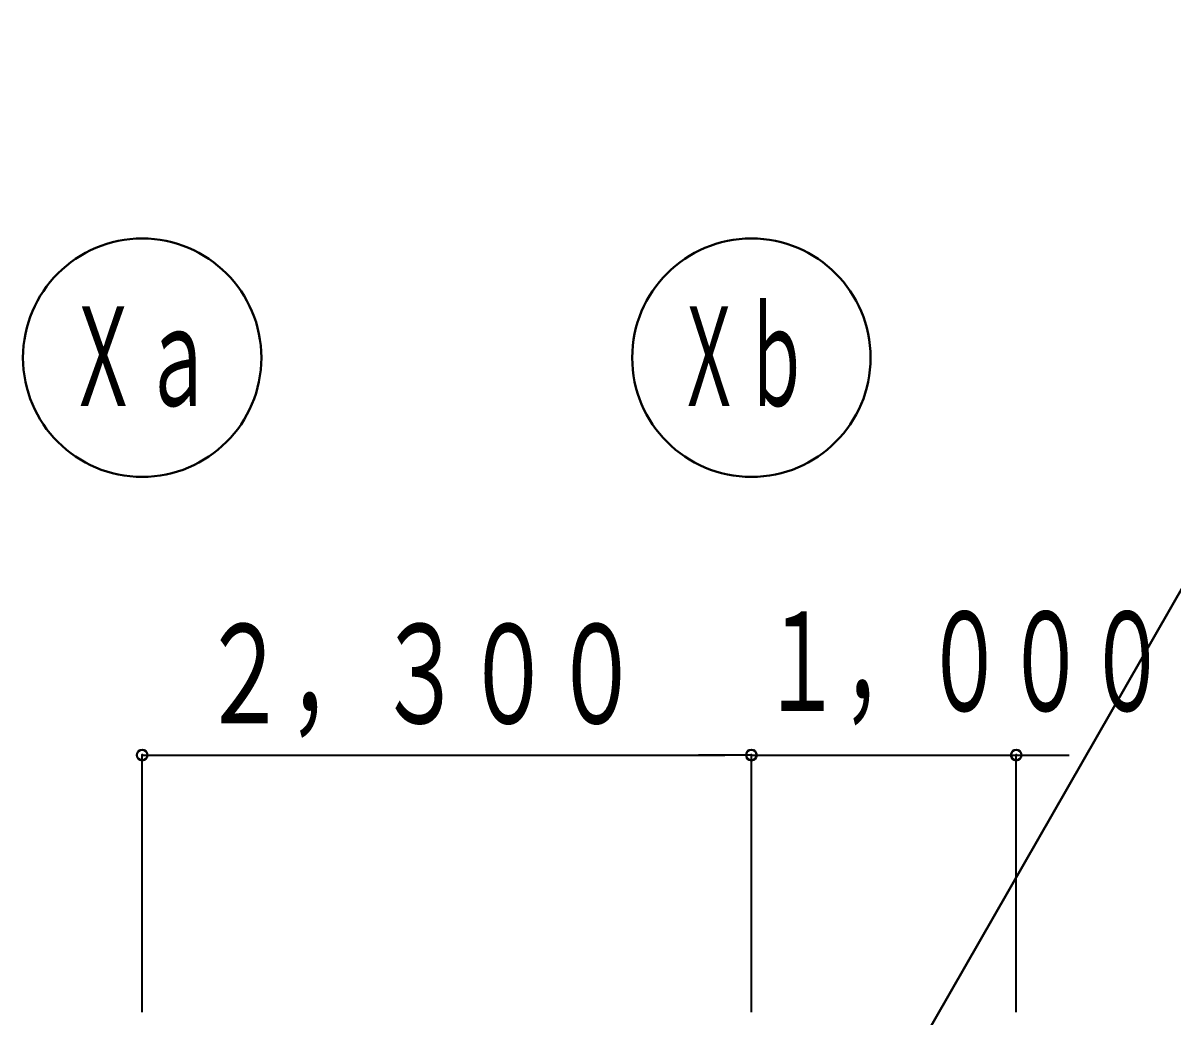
# Model space of a CAD drawing. Units: millimetres, scale not verified. Extents: x -196 to 201, y -142 to 142.
# Drawn here: x 127.16 to 148.85, y 64.35 to 83.09 of the extents above; entities that cross this region are included whole.
import ezdxf
from ezdxf.enums import TextEntityAlignment as Align

# ---------------------------------------------------------------- set-up
doc = ezdxf.new("R2010")
doc.units = ezdxf.units.MM
doc.header["$PDMODE"] = 32
doc.header["$PDSIZE"] = 0.2
for name, color, linetype, lineweight in [('0-0', 6, 'Continuous', 40), ('0-B__0-b_', 6, 'Continuous', 13), ('1-0__1-8_', 2, 'Continuous', 35), ('1-1__f-f_', 6, 'Continuous', 40)]:
    doc.layers.add(name, color=color, linetype=linetype, lineweight=lineweight)
doc.styles.add('ＭＳ ゴシック', font='')
doc.styles.get('ＭＳ ゴシック').set_extended_font_data('MS Gothic')

# ---------------------------------------------------------------- blocks, each defined once
blk = doc.blocks.new('-GLay-0-')
at = {"layer": '0-B__0-b_', "lineweight": 40}
blk.add_line((112388.3, 71233.9), (115129.6, 76017.9), dxfattribs=at)
for centre in [(109981.5, 74754.4), (112281.5, 74754.4)]:
    blk.add_circle(centre, 450, dxfattribs=at)
at = {"layer": '0-B__0-b_', "style": 'ＭＳ ゴシック'}
for s, width, p in [('Ｘｂ', 0.5, (111993.5, 74459.9)), ('Ｘａ', 0.55, (109693.5, 74459.9))]:
    blk.add_text(s, height=375.1, dxfattribs=dict(at, width=width)).set_placement(p, align=Align.BOTTOM_LEFT)
blk = doc.blocks.new('-GLay-1-')
at = {"layer": '1-0__1-8_'}
for p, q in [((109981.5, 72284.4), (109981.5, 73254.4)), ((110081.5, 73254.4), (112181.5, 73254.4)), ((112181.5, 73254.4), (112081.5, 73254.4)), ((112281.5, 72284.4), (112281.5, 73254.4)), ((112281.5, 73254.4), (113281.5, 73254.4)), ((112281.5, 72284.4), (112281.5, 73254.4)), ((113281.5, 72284.4), (113281.5, 73254.4)), ((113381.5, 73254.4), (113481.5, 73254.4))]:
    blk.add_line(p, q, dxfattribs=at)
at = {"layer": '1-0__1-8_', "style": 'ＭＳ ゴシック'}
for s, width, p in [('１，０００', 0.6, (112318.3, 73308.4)), ('２，３００', 0.65, (110200, 73261.4))]:
    blk.add_text(s, height=375.1, dxfattribs=dict(at, width=width)).set_placement(p, align=Align.BOTTOM_LEFT)
blk = doc.blocks.new('-GLay-f-')
at = {"layer": '1-1__f-f_', "color": 2, "lineweight": 35}
for p, q in [((109981.5, 73254.4), (110081.5, 73254.4)), ((112281.5, 73254.4), (112181.5, 73254.4)), ((112281.5, 73254.4), (112181.5, 73254.4)), ((113281.5, 73254.4), (113381.5, 73254.4))]:
    blk.add_line(p, q, dxfattribs=at)
at = {"layer": '1-1__f-f_', "color": 2}
for p in [(109981.5, 73254.4), (112281.5, 73254.4), (113281.5, 73254.4)]:
    blk.add_point(p, dxfattribs=at)

msp = doc.modelspace()

# ---------------------------------------------------------------- block references
at = {"layer": '0-0', "xscale": 0.005, "yscale": 0.005}
for name in ['-GLay-0-', '-GLay-1-', '-GLay-f-']:
    msp.add_blockref(name, (-420.5, -297), dxfattribs=at)

doc.saveas('drawing.dxf')
